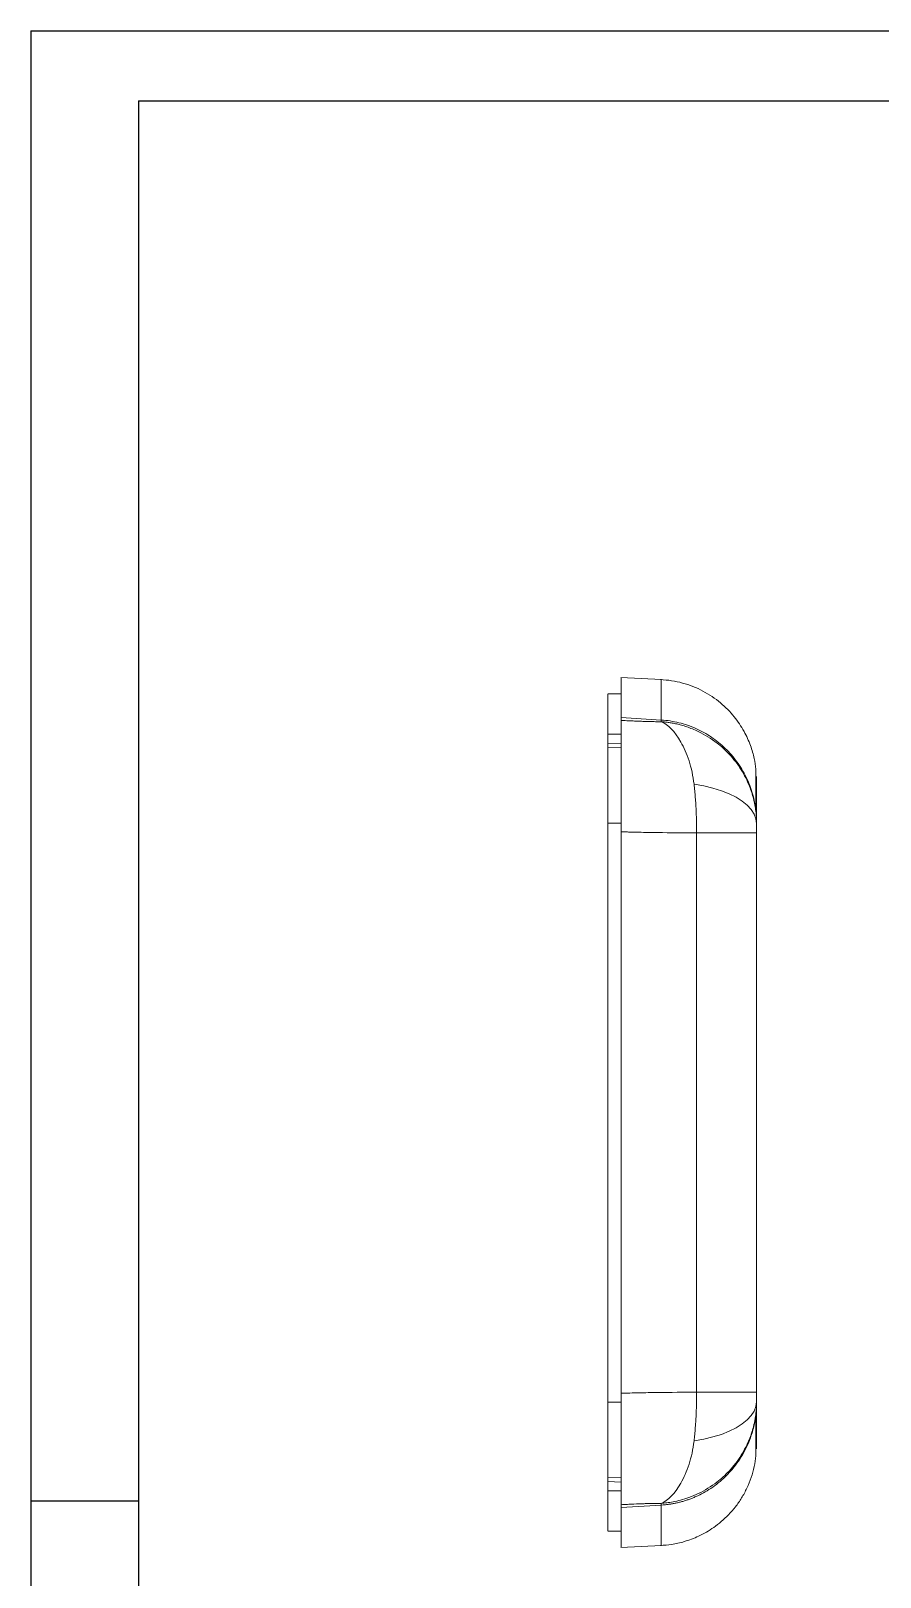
# Model space of a CAD drawing. Header units: inches. Extents: x 2883 to 4028, y 1129 to 1398.
# Drawn here: x 3358.6 to 3436.3, y 1256.3 to 1397.8 of the extents above; entities that cross this region are included whole.
import ezdxf

# ---------------------------------------------------------------- set-up
doc = ezdxf.new("R2010")
doc.units = ezdxf.units.IN
doc.header["$LTSCALE"] = 15

msp = doc.modelspace()

# ---------------------------------------------------------------- linework, layer by layer
for p, q in [((3358.601, 1397.774), (3739.054, 1397.774)), ((3358.601, 1397.774), (3358.601, 1128.767)), ((3368.446, 1391.369), (3732.65, 1391.369)), ((3368.446, 1391.369), (3368.446, 1135.172)), ((3368.446, 1263.271), (3358.601, 1263.271))]:
    msp.add_line(p, q)
at = {"color": 7, "linetype": 'Continuous', "lineweight": 15}
for p, q in [((3416.318, 1338.428), (3412.592, 1338.623)), ((3416.296, 1338.395), (3416.296, 1338.395)), ((3412.614, 1337.12), (3411.414, 1337.12)), ((3412.614, 1334.956), (3416.296, 1334.732)), ((3412.614, 1334.956), (3412.614, 1333.437)), ((3411.414, 1333.437), (3412.614, 1333.437)), ((3411.414, 1333.437), (3411.414, 1332.583)), ((3411.414, 1332.583), (3412.614, 1332.625)), ((3412.614, 1332.219), (3411.414, 1332.177)), ((3424.969, 1330.242), (3424.96, 1330.242)), ((3412.614, 1325.304), (3411.414, 1325.304)), ((3411.414, 1325.304), (3411.414, 1272.34)), ((3412.614, 1324.506), (3412.614, 1273.138)), ((3419.531, 1324.412), (3419.531, 1273.233)), ((3425.014, 1324.412), (3419.531, 1324.412)), ((3425.014, 1324.412), (3425.014, 1273.233)), ((3419.531, 1273.233), (3425.014, 1273.233)), ((3411.414, 1272.34), (3412.614, 1272.34)), ((3424.96, 1267.402), (3424.969, 1267.402)), ((3412.614, 1265.426), (3411.414, 1265.467)), ((3411.414, 1265.061), (3412.614, 1265.019)), ((3411.414, 1265.061), (3411.414, 1264.207)), ((3412.614, 1264.207), (3411.414, 1264.207)), ((3412.614, 1264.207), (3412.614, 1262.688)), ((3412.614, 1262.688), (3416.296, 1262.912)), ((3412.614, 1262.688), (3416.296, 1262.912)), ((3411.414, 1260.524), (3412.614, 1260.524)), ((3412.592, 1259.021), (3416.318, 1259.216))]:
    msp.add_line(p, q, dxfattribs=at)
at = {"color": 7, "linetype": 'Continuous', "lineweight": 15, "flags": 128}
for points in [[(3419.291, 1328.864), (3420.173, 1328.707), (3421.009, 1328.505), (3421.79, 1328.262), (3422.505, 1327.98), (3423.144, 1327.663), (3423.7, 1327.314), (3424.165, 1326.939), (3424.533, 1326.543), (3424.799, 1326.13), (3424.96, 1325.706), (3425.014, 1325.276)], [(3425.014, 1272.368), (3424.96, 1271.938), (3424.799, 1271.514), (3424.533, 1271.101), (3424.165, 1270.705), (3423.7, 1270.33), (3423.144, 1269.981), (3422.505, 1269.664), (3421.79, 1269.382), (3421.009, 1269.139), (3420.173, 1268.937), (3419.291, 1268.781)]]:
    msp.add_lwpolyline(points, dxfattribs=at)
at = {"color": 7, "linetype": 'Continuous', "lineweight": 15}
for points, knots in [([(3412.614, 1338.607), (3412.614, 1338.612), (3412.614, 1338.642), (3412.614, 1338.506), (3412.614, 1338.132), (3412.614, 1337.388), (3412.614, 1336.365), (3412.614, 1335.426), (3412.614, 1334.956)], [0, 0, 0, 0, 0.0317977, 0.1853752, 0.3885509, 0.5919198, 0.7958651, 1, 1, 1, 1]), ([(3424.955, 1330.242), (3424.912, 1330.564), (3424.813, 1331.294), (3424.464, 1332.462), (3423.873, 1333.768), (3423.137, 1334.859), (3422.379, 1335.708), (3421.705, 1336.329), (3420.946, 1336.898), (3420.106, 1337.399), (3419.198, 1337.817), (3418.237, 1338.135), (3417.241, 1338.354), (3416.564, 1338.407), (3416.226, 1338.433)], [0, 0, 0, 0, 0.0745921, 0.1695704, 0.2793608, 0.403636, 0.4708979, 0.5411741, 0.6140872, 0.6891778, 0.7659144, 0.8437103, 0.9219452, 1, 1, 1, 1]), ([(3411.414, 1337.109), (3411.414, 1337.097), (3411.414, 1337.073), (3411.414, 1336.774), (3411.414, 1336.272), (3411.414, 1335.546), (3411.414, 1334.624), (3411.414, 1333.833), (3411.414, 1333.437)], [0, 0, 0, 0, 0.1496867, 0.3191621, 0.4886097, 0.6590634, 0.8295452, 1, 1, 1, 1]), ([(3412.614, 1334.698), (3412.786, 1334.689), (3413.119, 1334.671), (3413.601, 1334.648), (3414.051, 1334.629), (3414.502, 1334.612), (3414.959, 1334.597), (3415.425, 1334.586), (3415.87, 1334.579), (3416.155, 1334.577), (3416.296, 1334.577)], [0, 0, 0, 0, 0.1384088, 0.2679333, 0.3886638, 0.5007115, 0.6325229, 0.7594496, 0.88182, 1, 1, 1, 1]), ([(3412.614, 1334.698), (3412.614, 1334.68), (3412.614, 1334.645), (3412.614, 1334.58), (3412.614, 1334.505), (3412.614, 1334.418), (3412.614, 1334.322), (3412.614, 1334.214), (3412.614, 1334.095), (3412.614, 1333.966), (3412.614, 1333.826), (3412.614, 1333.675), (3412.614, 1333.289), (3412.614, 1332.541), (3412.614, 1331.303), (3412.615, 1329.807), (3412.614, 1328.158), (3412.614, 1326.767), (3412.614, 1325.866), (3412.614, 1325.412), (3412.614, 1324.966), (3412.614, 1324.66), (3412.614, 1324.506)], [0, 0, 0, 0, 0.0219909, 0.0441673, 0.0665203, 0.0890405, 0.1117182, 0.1345428, 0.1575036, 0.1805895, 0.2037888, 0.2270895, 0.2504794, 0.3712253, 0.5000322, 0.6133249, 0.7496244, 0.8743779, 0.908081, 0.9370546, 0.9684057, 1, 1, 1, 1]), ([(3424.96, 1326.378), (3424.9, 1326.926), (3424.795, 1327.46), (3424.494, 1328.502), (3424.299, 1329.012), (3423.817, 1330), (3423.537, 1330.466), (3423.06, 1331.125), (3422.891, 1331.338), (3422.535, 1331.75), (3422.346, 1331.95), (3421.755, 1332.522), (3421.333, 1332.864), (3420.659, 1333.319), (3420.428, 1333.462), (3419.951, 1333.726), (3419.704, 1333.849), (3418.954, 1334.182), (3418.44, 1334.357), (3417.387, 1334.615), (3416.844, 1334.698), (3416.296, 1334.732)], [0, 0, 0, 0, 0.125, 0.125, 0.25, 0.25, 0.375, 0.375, 0.4375, 0.4375, 0.5, 0.5, 0.625, 0.625, 0.6875, 0.6875, 0.75, 0.75, 0.875, 0.875, 1, 1, 1, 1]), ([(3416.296, 1334.577), (3416.894, 1334.319), (3417.526, 1333.7), (3418.364, 1332.23), (3418.62, 1331.655), (3419.043, 1330.346), (3419.204, 1329.625), (3419.291, 1328.864)], [0, 0, 0, 0, 0.5, 0.5, 0.75, 0.75, 1, 1, 1, 1]), ([(3416.296, 1334.577), (3416.394, 1334.569), (3416.604, 1334.552), (3416.937, 1334.511), (3417.308, 1334.452), (3417.716, 1334.369), (3418.161, 1334.256), (3418.642, 1334.109), (3419.155, 1333.919), (3420.116, 1333.496), (3421.289, 1332.773), (3422.606, 1331.573), (3423.627, 1330.246), (3424.246, 1329.021), (3424.571, 1328.119), (3424.736, 1327.545), (3424.863, 1326.97), (3424.951, 1326.399), (3425.004, 1325.835), (3425.011, 1325.461), (3425.014, 1325.276)], [0, 0, 0, 0, 0.0212773, 0.0452972, 0.0721481, 0.1019201, 0.1347016, 0.1705753, 0.2096129, 0.2518689, 0.3952326, 0.5017466, 0.6313564, 0.7506259, 0.7938591, 0.8365177, 0.8785258, 0.9198147, 0.9603237, 1, 1, 1, 1]), ([(3411.414, 1332.583), (3411.414, 1332.517), (3411.414, 1332.384), (3411.414, 1332.246), (3411.414, 1332.177)], [0, 0, 0, 0, 0.4998472, 1, 1, 1, 1]), ([(3411.414, 1332.177), (3411.414, 1332.112), (3411.414, 1332.011), (3411.414, 1331.743), (3411.414, 1331.576), (3411.414, 1331.273), (3411.414, 1331.164), (3411.414, 1330.932), (3411.414, 1330.81), (3411.414, 1330.421), (3411.414, 1330.133), (3411.414, 1329.504), (3411.414, 1329.17), (3411.414, 1328.642), (3411.414, 1328.461), (3411.414, 1328.09), (3411.414, 1327.899), (3411.414, 1327.319), (3411.414, 1326.925), (3411.414, 1326.125), (3411.414, 1325.718), (3411.414, 1325.304)], [0, 0, 0, 0, 0.125, 0.125, 0.25, 0.25, 0.3125, 0.3125, 0.375, 0.375, 0.5, 0.5, 0.625, 0.625, 0.6875, 0.6875, 0.75, 0.75, 0.875, 0.875, 1, 1, 1, 1]), ([(3424.96, 1326.409), (3424.96, 1326.849), (3424.959, 1327.739), (3424.959, 1328.751), (3424.959, 1329.534), (3424.959, 1330.014), (3424.96, 1330.237), (3424.96, 1330.223), (3424.96, 1330.222)], [0, 0, 0, 0, 0.1941058, 0.3930111, 0.5917579, 0.7906726, 0.990098, 1, 1, 1, 1]), ([(3424.96, 1330.21), (3424.96, 1330.221), (3424.96, 1330.248), (3424.959, 1330.128), (3424.959, 1329.919), (3424.959, 1329.594), (3424.959, 1329.166), (3424.959, 1328.631), (3424.959, 1327.989), (3424.96, 1327.258), (3424.96, 1326.688), (3424.96, 1326.409)], [0, 0, 0, 0, 0.0691596, 0.185647, 0.3021344, 0.4187786, 0.5354229, 0.6525357, 0.7696487, 0.8869152, 1, 1, 1, 1]), ([(3419.531, 1324.412), (3419.531, 1324.52), (3419.53, 1324.738), (3419.526, 1325.064), (3419.52, 1325.391), (3419.511, 1325.718), (3419.5, 1326.044), (3419.487, 1326.369), (3419.471, 1326.693), (3419.452, 1327.014), (3419.432, 1327.332), (3419.408, 1327.647), (3419.383, 1327.958), (3419.355, 1328.265), (3419.325, 1328.567), (3419.302, 1328.765), (3419.291, 1328.864)], [0, 0, 0, 0, 0.0707202, 0.1417117, 0.2129358, 0.2843525, 0.3559215, 0.4276014, 0.4993507, 0.5711274, 0.6428891, 0.7145937, 0.7861988, 0.8576626, 0.9289434, 1, 1, 1, 1]), ([(3425.014, 1329.242), (3425.013, 1329.347), (3425.01, 1329.528), (3425.009, 1329.556), (3425.008, 1329.568)], [0, 0, 0, 0, 0.5852243, 1, 1, 1, 1]), ([(3412.614, 1324.506), (3412.71, 1324.502), (3412.867, 1324.498), (3413.138, 1324.491), (3413.272, 1324.488), (3413.681, 1324.477), (3413.958, 1324.471), (3414.798, 1324.453), (3415.372, 1324.442), (3417.125, 1324.418), (3418.336, 1324.41), (3419.531, 1324.412)], [0, 0, 0, 0, 0.0625, 0.0625, 0.125, 0.125, 0.25, 0.25, 0.5, 0.5, 1, 1, 1, 1]), ([(3419.531, 1273.233), (3418.336, 1273.234), (3417.125, 1273.226), (3415.372, 1273.202), (3414.798, 1273.192), (3413.958, 1273.173), (3413.681, 1273.167), (3413.272, 1273.157), (3413.138, 1273.153), (3412.867, 1273.146), (3412.71, 1273.142), (3412.614, 1273.138)], [0, 0, 0, 0, 0.5, 0.5, 0.75, 0.75, 0.875, 0.875, 0.9375, 0.9375, 1, 1, 1, 1]), ([(3412.614, 1273.138), (3412.614, 1273.035), (3412.614, 1272.831), (3412.614, 1272.525), (3412.614, 1272.182), (3412.614, 1271.778), (3412.614, 1271.033), (3412.614, 1270.282), (3412.614, 1269.081), (3412.615, 1267.837), (3412.614, 1266.341), (3412.614, 1265.103), (3412.614, 1264.302), (3412.614, 1263.839), (3412.614, 1263.587), (3412.614, 1263.371), (3412.614, 1263.193), (3412.614, 1263.048), (3412.614, 1262.98), (3412.614, 1262.946)], [0, 0, 0, 0, 0.0210865, 0.0420732, 0.0629438, 0.0919123, 0.1256161, 0.2179448, 0.2504543, 0.3867413, 0.5000288, 0.6288235, 0.749564, 0.7923694, 0.8348413, 0.8769066, 0.9184966, 0.9595472, 1, 1, 1, 1]), ([(3419.291, 1268.781), (3419.302, 1268.879), (3419.325, 1269.077), (3419.355, 1269.379), (3419.383, 1269.686), (3419.408, 1269.997), (3419.432, 1270.312), (3419.452, 1270.631), (3419.471, 1270.952), (3419.487, 1271.275), (3419.5, 1271.6), (3419.511, 1271.926), (3419.52, 1272.253), (3419.526, 1272.58), (3419.53, 1272.906), (3419.531, 1273.124), (3419.531, 1273.233)], [0, 0, 0, 0, 0.0710566, 0.1423374, 0.2138012, 0.2854063, 0.3571109, 0.4288726, 0.5006493, 0.5723986, 0.6440785, 0.7156475, 0.7870642, 0.8582883, 0.9292798, 1, 1, 1, 1]), ([(3411.414, 1272.34), (3411.414, 1271.926), (3411.414, 1271.519), (3411.414, 1270.719), (3411.414, 1270.325), (3411.414, 1269.745), (3411.414, 1269.554), (3411.414, 1269.183), (3411.414, 1269.002), (3411.414, 1268.474), (3411.414, 1268.14), (3411.414, 1267.511), (3411.414, 1267.223), (3411.414, 1266.835), (3411.414, 1266.712), (3411.414, 1266.48), (3411.414, 1266.371), (3411.414, 1266.068), (3411.414, 1265.901), (3411.414, 1265.633), (3411.414, 1265.532), (3411.414, 1265.467)], [0, 0, 0, 0, 0.125, 0.125, 0.25, 0.25, 0.3125, 0.3125, 0.375, 0.375, 0.5, 0.5, 0.625, 0.625, 0.6875, 0.6875, 0.75, 0.75, 0.875, 0.875, 1, 1, 1, 1]), ([(3425.014, 1272.368), (3425.013, 1272.268), (3425.011, 1272.066), (3424.996, 1271.761), (3424.97, 1271.454), (3424.934, 1271.144), (3424.887, 1270.833), (3424.828, 1270.52), (3424.759, 1270.207), (3424.677, 1269.893), (3424.584, 1269.58), (3424.479, 1269.269), (3424.205, 1268.541), (3423.626, 1267.398), (3422.606, 1266.071), (3421.289, 1264.871), (3420.02, 1264.089), (3418.868, 1263.606), (3418.092, 1263.362), (3417.408, 1263.207), (3416.82, 1263.113), (3416.459, 1263.082), (3416.296, 1263.067)], [0, 0, 0, 0, 0.0215376, 0.0433295, 0.0653682, 0.0876452, 0.1101515, 0.1328773, 0.155812, 0.1789444, 0.2022627, 0.2257544, 0.2494064, 0.3686741, 0.4982889, 0.6048017, 0.7481697, 0.8142158, 0.8721122, 0.9221402, 0.9646477, 1, 1, 1, 1]), ([(3416.296, 1262.912), (3416.399, 1262.92), (3416.607, 1262.934), (3416.919, 1262.97), (3417.234, 1263.017), (3417.551, 1263.075), (3417.87, 1263.145), (3418.189, 1263.228), (3418.508, 1263.323), (3418.826, 1263.43), (3419.143, 1263.551), (3419.83, 1263.841), (3420.888, 1264.422), (3422.104, 1265.401), (3423.208, 1266.643), (3423.959, 1267.86), (3424.415, 1268.936), (3424.646, 1269.642), (3424.792, 1270.217), (3424.896, 1270.754), (3424.939, 1271.1), (3424.96, 1271.266)], [0, 0, 0, 0, 0.0237809, 0.0478683, 0.0722539, 0.0969289, 0.1218835, 0.1471069, 0.1725874, 0.1983124, 0.2242687, 0.2504419, 0.3696265, 0.5000204, 0.6068905, 0.7495639, 0.8259987, 0.8744179, 0.9200021, 0.9618306, 1, 1, 1, 1]), ([(3424.96, 1267.432), (3424.96, 1267.423), (3424.96, 1267.398), (3424.959, 1267.517), (3424.959, 1267.725), (3424.959, 1268.05), (3424.959, 1268.478), (3424.959, 1269.013), (3424.959, 1269.655), (3424.96, 1270.384), (3424.96, 1270.951), (3424.96, 1271.228)], [0, 0, 0, 0, 0.0634726, 0.1808017, 0.2981309, 0.415618, 0.5331051, 0.6510642, 0.7690235, 0.8871374, 1, 1, 1, 1]), ([(3424.96, 1267.417), (3424.96, 1267.434), (3424.96, 1267.469), (3424.96, 1267.924), (3424.96, 1268.699), (3424.96, 1269.771), (3424.96, 1270.747), (3424.96, 1271.228)], [0, 0, 0, 0, 0.1842983, 0.389537, 0.5948079, 0.8001999, 1, 1, 1, 1]), ([(3416.226, 1259.211), (3416.562, 1259.237), (3417.297, 1259.294), (3418.474, 1259.565), (3419.786, 1260.058), (3420.908, 1260.707), (3421.801, 1261.398), (3422.468, 1262.026), (3423.094, 1262.749), (3423.66, 1263.562), (3424.147, 1264.457), (3424.537, 1265.42), (3424.821, 1266.407), (3424.912, 1267.078), (3424.955, 1267.402)], [0, 0, 0, 0, 0.0776375, 0.1696974, 0.2769383, 0.3994945, 0.4663693, 0.5366606, 0.6100469, 0.6861112, 0.7643462, 0.844167, 0.9249312, 1, 1, 1, 1]), ([(3419.291, 1268.781), (3419.204, 1268.019), (3419.043, 1267.298), (3418.62, 1265.989), (3418.364, 1265.414), (3417.526, 1263.945), (3416.894, 1263.325), (3416.296, 1263.067)], [0, 0, 0, 0, 0.25, 0.25, 0.5, 0.5, 1, 1, 1, 1]), ([(3425.008, 1268.066), (3425.009, 1268.079), (3425.01, 1268.108), (3425.013, 1268.298), (3425.014, 1268.402)], [0, 0, 0, 0, 0.4505528, 1, 1, 1, 1]), ([(3411.414, 1265.467), (3411.414, 1265.398), (3411.414, 1265.26), (3411.414, 1265.127), (3411.414, 1265.061)], [0, 0, 0, 0, 0.5001528, 1, 1, 1, 1]), ([(3411.414, 1264.207), (3411.414, 1263.8), (3411.414, 1262.986), (3411.414, 1262.046), (3411.414, 1261.313), (3411.414, 1260.82), (3411.414, 1260.552), (3411.414, 1260.549), (3411.414, 1260.549)], [0, 0, 0, 0, 0.17565239, 0.35133431, 0.52698542, 0.70264393, 0.87833345, 1, 1, 1, 1]), ([(3412.614, 1262.946), (3412.77, 1262.955), (3413.081, 1262.971), (3413.703, 1263.001), (3414.283, 1263.025), (3414.899, 1263.045), (3415.376, 1263.058), (3415.868, 1263.066), (3416.165, 1263.067), (3416.296, 1263.067)], [0, 0, 0, 0, 0.1254548, 0.2507806, 0.5006956, 0.5931903, 0.7499195, 0.8899007, 1, 1, 1, 1]), ([(3412.614, 1262.946), (3412.614, 1262.903), (3412.614, 1262.816), (3412.614, 1262.73), (3412.614, 1262.688)], [0, 0, 0, 0, 0.4999584, 1, 1, 1, 1]), ([(3412.614, 1259.037), (3412.614, 1259.032), (3412.614, 1259.003), (3412.614, 1259.138), (3412.614, 1259.512), (3412.614, 1260.256), (3412.614, 1261.279), (3412.614, 1262.218), (3412.614, 1262.688)], [0, 0, 0, 0, 0.03179775, 0.18537523, 0.3885509, 0.59191976, 0.79586511, 1, 1, 1, 1])]:
    msp.add_open_spline(points, degree=3, knots=knots, dxfattribs=at)
at = {"color": 8, "linetype": 'Continuous', "lineweight": 15}
for points, knots in [([(3416.296, 1338.395), (3416.296, 1338.401), (3416.296, 1338.422), (3416.296, 1338.095), (3416.296, 1337.372), (3416.296, 1336.283), (3416.296, 1335.249), (3416.296, 1334.732)], [0, 0, 0, 0, 0.0958096, 0.3219622, 0.54802258, 0.77402569, 1, 1, 1, 1]), ([(3416.296, 1262.912), (3416.296, 1262.469), (3416.296, 1261.581), (3416.296, 1260.588), (3416.296, 1259.838), (3416.296, 1259.387), (3416.296, 1259.191), (3416.296, 1259.231), (3416.296, 1259.238)], [0, 0, 0, 0, 0.1917439, 0.3835058, 0.5753021, 0.7671527, 0.959081, 1, 1, 1, 1])]:
    msp.add_open_spline(points, degree=3, knots=knots, dxfattribs=at)
at = {"color": 7, "linetype": 'Continuous', "lineweight": 15}
for points in [[(3412.614, 1334.698), (3412.614, 1334.785), (3412.614, 1334.871), (3412.614, 1334.956)], [(3416.296, 1334.577), (3416.296, 1334.629), (3416.296, 1334.681), (3416.296, 1334.732)], [(3425.014, 1325.276), (3425.014, 1327.897), (3425.014, 1329.241), (3425.014, 1329.242)], [(3425.014, 1325.276), (3425.014, 1325.012), (3425.014, 1324.714), (3425.014, 1324.412)], [(3425.014, 1273.233), (3425.014, 1272.93), (3425.014, 1272.632), (3425.014, 1272.368)], [(3425.014, 1268.402), (3425.014, 1268.403), (3425.014, 1269.747), (3425.014, 1272.368)], [(3416.296, 1262.912), (3416.296, 1262.963), (3416.296, 1263.015), (3416.296, 1263.067)]]:
    msp.add_open_spline(points, degree=3, dxfattribs=at)

doc.saveas('drawing.dxf')
